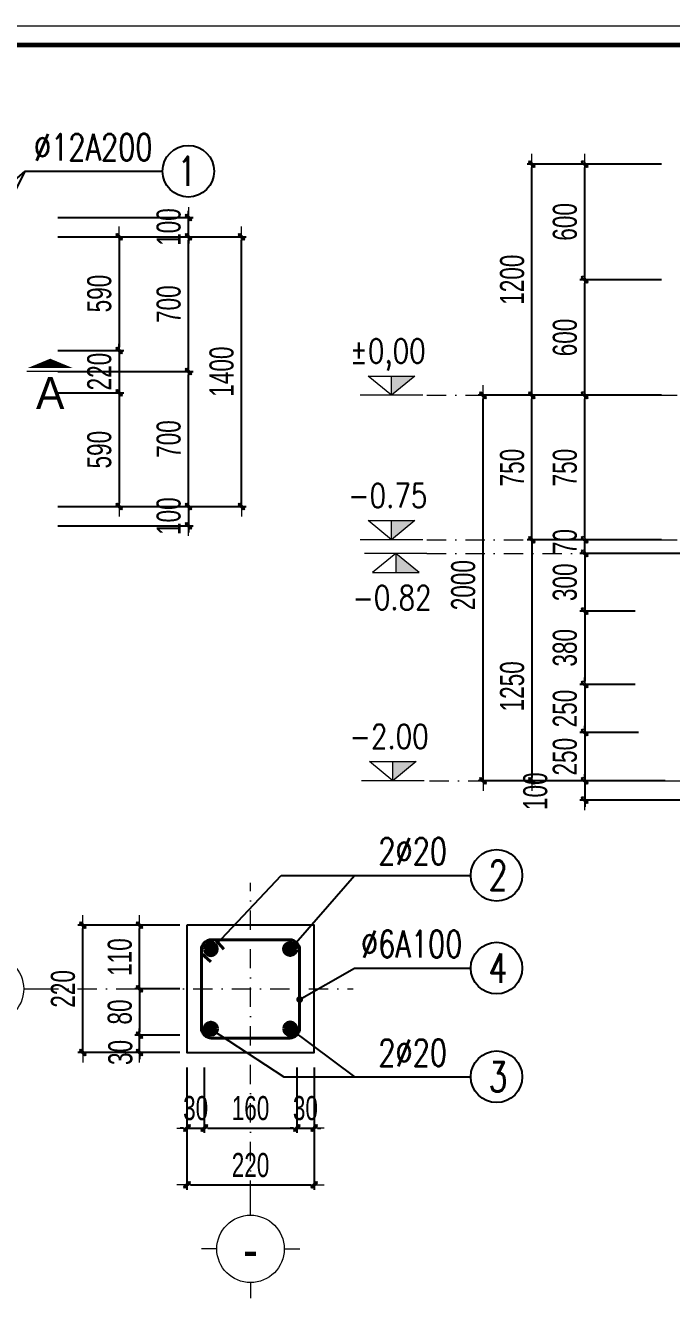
# Model space of a CAD drawing. Header units: millimetres. Extents: x -295047 to 304185, y -728047 to -308748.
# Drawn here: x -141885 to -138531, y -328334 to -321674 of the extents above; entities that cross this region are included whole.
import ezdxf
from ezdxf.enums import TextEntityAlignment as Align

# ---------------------------------------------------------------- set-up
doc = ezdxf.new("R2010")
doc.units = ezdxf.units.MM
doc.header["$MEASUREMENT"] = 0
doc.header["$PDMODE"] = 32
doc.linetypes.add('DASHDOT', pattern=[1, 0.5, -0.25, 0, -0.25])
doc.layers.get('Defpoints').update_dxf_attribs({"color": 1})
for name, color, linetype, lineweight in [('Khungten_LCDI', 7, 'Continuous', 5), ('LC Dim', 8, 'Continuous', 18), ('LC ISO', 153, 'Continuous', 13), ('LC Khac', 4, 'Continuous', 9), ('LC Net dam2', 6, 'Continuous', 40), ('LC Net dam3', 1, 'Continuous', 60), ('LC Net manh', 219, 'Continuous', 5), ('LC Net thay', 7, 'Continuous', 25), ('LC Net truc', 79, 'DASHDOT', 13), ('LC Text1', 3, 'Continuous', 20), ('LC Text2', 7, 'Continuous', 25)]:
    doc.layers.add(name, color=color, linetype=linetype, lineweight=lineweight)
doc.styles.add('HOATBIF', font='hoatbif.shx', dxfattribs={"width": 0.7})
doc.styles.add('Khungten', font='VHAVAN.TTF', dxfattribs={"width": 0.9, "height": 5000})
doc.styles.add('LC 1', font='VHAVANB.TTF')
doc.styles.add('LC 3', font='vnsimli.shx', dxfattribs={"width": 0.75})
doc.styles.add('T1', font='Vnsimli.shx', dxfattribs={"width": 0.8})
doc.styles.add('Title', font='VHBLACK.TTF', dxfattribs={"width": 0.8})
doc.dimstyles.new('1-100(1-50)', dxfattribs={"dimscale": 50, "dimtxt": 2.5, "dimasz": 0.35, "dimexe": 0.5, "dimexo": 0, "dimgap": 0.8, "dimtad": 1, "dimdec": 0, "dimzin": 0, "dimdsep": 46, "dimtxsty": 'HOATBIF', "dimblk1": 'DOT', "dimblk2": 'DOT', "dimsah": 1, "dimcen": -1, "dimdle": 1, "dimclrd": 256, "dimclre": 256, "dimclrt": 4, "dimadec": 3, "dimazin": 2, "dimtfac": 0.333333, "dimtdec": 0, "dimtix": 1, "dimtmove": 2, "dimatfit": 3, "dimldrblk": 'DOT', "dimfxl": 1, "dimtvp": 0.833333, "dimtolj": 1, "dimtzin": 0, "dimarcsym": 0})

# ---------------------------------------------------------------- blocks, each defined once
blk = doc.blocks.new('DOT')
at = {"layer": 'LC Dim'}
blk.add_line((-3, 0), (3, 0), dxfattribs=at)
at = {"layer": 'LC Dim', "color": 4}
blk.add_line((-1, -1), (1, 1), dxfattribs=at)
blk.add_lwpolyline([(0.5, 1), (-1, -0.5), (-0.5, -1), (1, 0.5)], close=True, dxfattribs=at)
blk = doc.blocks.new('*D43')
at = {"layer": 'Defpoints', "color": 0, "ltscale": 2, "transparency": 16777216}
for p in [(-141717.3, -323468.5), (-141039.2, -323468.5), (-141717.3, -324168.5)]:
    blk.add_point(p, dxfattribs=at)
at = {"layer": 'LC Dim', "lineweight": -2, "ltscale": 2, "transparency": 16777216}
for p, q in [((-141717.3, -323468.5), (-141014.2, -323468.5)), ((-141039.2, -324151), (-141039.2, -323486)), ((-141717.3, -324168.5), (-141014.2, -324168.5))]:
    blk.add_line(p, q, dxfattribs=at)
at = {"layer": 'LC Dim', "lineweight": -2, "ltscale": 2, "transparency": 16777216, "xscale": 17.5, "yscale": 17.5, "zscale": 17.5}
for p, rotation in [((-141039.2, -323468.5), 90), ((-141039.2, -324168.5), 270)]:
    blk.add_blockref('DOT', p, dxfattribs=dict(at, rotation=rotation))
at = {"layer": 'LC Dim', "color": 4, "ltscale": 2, "transparency": 16777216, "insert": (-141141.7, -323818.5), "char_height": 125, "attachment_point": 5, "rotation": 90, "style": 'HOATBIF'}
blk.add_mtext('\\A1;700', dxfattribs=at)
blk = doc.blocks.new('_Dot')
at = {"color": 0, "linetype": 'ByBlock', "lineweight": -2}
blk.add_line((-0.5, 0), (-1, 0), dxfattribs=at)
at = {"color": 0, "linetype": 'ByBlock', "const_width": 0.5}
blk.add_lwpolyline([(-0.25, 0, 1), (0.25, 0, 1)], format="xyb", close=True, dxfattribs=at)
blk = doc.blocks.new('*D44')
at = {"layer": 'Defpoints', "color": 0, "ltscale": 2, "transparency": 16777216}
for p in [(-141717.3, -322768.5), (-141039.2, -322768.5), (-141717.3, -323468.5)]:
    blk.add_point(p, dxfattribs=at)
at = {"layer": 'LC Dim', "lineweight": -2, "ltscale": 2, "transparency": 16777216}
for p, q in [((-141717.3, -322768.5), (-141014.2, -322768.5)), ((-141039.2, -323451), (-141039.2, -322786)), ((-141717.3, -323468.5), (-141014.2, -323468.5))]:
    blk.add_line(p, q, dxfattribs=at)
at = {"layer": 'LC Dim', "lineweight": -2, "ltscale": 2, "transparency": 16777216, "xscale": 17.5, "yscale": 17.5, "zscale": 17.5}
for p, rotation in [((-141039.2, -322768.5), 90), ((-141039.2, -323468.5), 270)]:
    blk.add_blockref('DOT', p, dxfattribs=dict(at, rotation=rotation))
at = {"layer": 'LC Dim', "color": 4, "ltscale": 2, "transparency": 16777216, "insert": (-141141.7, -323118.5), "char_height": 125, "attachment_point": 5, "rotation": 90, "style": 'HOATBIF'}
blk.add_mtext('\\A1;700', dxfattribs=at)
blk = doc.blocks.new('*D45')
at = {"layer": 'Defpoints', "color": 0, "ltscale": 2, "transparency": 16777216}
for p in [(-141717.3, -322668.5), (-141039.2, -322668.5), (-141717.3, -322768.5)]:
    blk.add_point(p, dxfattribs=at)
at = {"layer": 'LC Dim', "lineweight": -2, "ltscale": 2, "transparency": 16777216}
for p, q in [((-141039.2, -322651), (-141039.2, -322633.5)), ((-141717.3, -322668.5), (-141014.2, -322668.5)), ((-141039.2, -322768.5), (-141039.2, -322668.5)), ((-141717.3, -322768.5), (-141014.2, -322768.5)), ((-141039.2, -322786), (-141039.2, -322803.5))]:
    blk.add_line(p, q, dxfattribs=at)
at = {"layer": 'LC Dim', "lineweight": -2, "ltscale": 2, "transparency": 16777216, "xscale": 17.5, "yscale": 17.5, "zscale": 17.5}
for p, rotation in [((-141039.2, -322668.5), 270), ((-141039.2, -322768.5), 90)]:
    blk.add_blockref('DOT', p, dxfattribs=dict(at, rotation=rotation))
at = {"layer": 'LC Dim', "color": 4, "ltscale": 2, "transparency": 16777216, "insert": (-141141.7, -322718.5), "char_height": 125, "attachment_point": 5, "rotation": 90, "style": 'HOATBIF'}
blk.add_mtext('\\A1;100', dxfattribs=at)
blk = doc.blocks.new('*D46')
at = {"layer": 'Defpoints', "color": 0, "ltscale": 2, "transparency": 16777216}
for p in [(-141717.3, -322768.5), (-140764.3, -322768.5), (-141717.3, -324168.5)]:
    blk.add_point(p, dxfattribs=at)
at = {"layer": 'LC Dim', "lineweight": -2, "ltscale": 2, "transparency": 16777216}
for p, q in [((-141717.3, -322768.5), (-140739.3, -322768.5)), ((-140764.3, -324151), (-140764.3, -322786)), ((-141717.3, -324168.5), (-140739.3, -324168.5))]:
    blk.add_line(p, q, dxfattribs=at)
at = {"layer": 'LC Dim', "lineweight": -2, "ltscale": 2, "transparency": 16777216, "xscale": 17.5, "yscale": 17.5, "zscale": 17.5}
for p, rotation in [((-140764.3, -322768.5), 90), ((-140764.3, -324168.5), 270)]:
    blk.add_blockref('DOT', p, dxfattribs=dict(at, rotation=rotation))
at = {"layer": 'LC Dim', "color": 4, "ltscale": 2, "transparency": 16777216, "insert": (-140866.8, -323468.5), "char_height": 125, "attachment_point": 5, "rotation": 90, "style": 'HOATBIF'}
blk.add_mtext('\\A1;1400', dxfattribs=at)
blk = doc.blocks.new('*D47')
at = {"layer": 'Defpoints', "color": 0, "ltscale": 2, "transparency": 16777216}
for p in [(-141717.3, -324168.5), (-141717.3, -324268.5), (-141039.2, -324268.5)]:
    blk.add_point(p, dxfattribs=at)
at = {"layer": 'LC Dim', "lineweight": -2, "ltscale": 2, "transparency": 16777216}
for p, q in [((-141039.2, -324151), (-141039.2, -324133.5)), ((-141717.3, -324168.5), (-141014.2, -324168.5)), ((-141039.2, -324168.5), (-141039.2, -324268.5)), ((-141717.3, -324268.5), (-141014.2, -324268.5)), ((-141039.2, -324286), (-141039.2, -324303.5))]:
    blk.add_line(p, q, dxfattribs=at)
at = {"layer": 'LC Dim', "lineweight": -2, "ltscale": 2, "transparency": 16777216, "xscale": 17.5, "yscale": 17.5, "zscale": 17.5}
for p, rotation in [((-141039.2, -324168.5), 270), ((-141039.2, -324268.5), 90)]:
    blk.add_blockref('DOT', p, dxfattribs=dict(at, rotation=rotation))
at = {"layer": 'LC Dim', "color": 4, "ltscale": 2, "transparency": 16777216, "insert": (-141141.7, -324218.5), "char_height": 125, "attachment_point": 5, "rotation": 90, "style": 'HOATBIF'}
blk.add_mtext('\\A1;100', dxfattribs=at)
blk = doc.blocks.new('theptron1')
at = {"layer": 'LC Net dam3'}
for p, q in [((-0.5, 0), (0.5, 0)), ((-0.35, 0.35), (0.35, -0.35)), ((0.35, 0.35), (-0.35, -0.35)), ((0, 0.5), (0, -0.5))]:
    blk.add_line(p, q, dxfattribs=at)
blk.add_circle((0, 0), 0.5, dxfattribs=at)
blk = doc.blocks.new('*D81')
at = {"layer": 'Defpoints', "color": 0, "ltscale": 2, "transparency": 16777216}
for p in [(-141046.8, -327079.9), (-140956.8, -327079.9), (-140956.8, -327393.2)]:
    blk.add_point(p, dxfattribs=at)
at = {"layer": 'LC Dim', "lineweight": -2, "ltscale": 2, "transparency": 16777216}
for p, q in [((-141046.8, -327079.9), (-141046.8, -327418.2)), ((-140956.8, -327079.9), (-140956.8, -327418.2)), ((-141064.3, -327393.2), (-141081.8, -327393.2)), ((-141046.8, -327393.2), (-140956.8, -327393.2)), ((-140939.3, -327393.2), (-140921.8, -327393.2))]:
    blk.add_line(p, q, dxfattribs=at)
at = {"layer": 'LC Dim', "lineweight": -2, "ltscale": 2, "transparency": 16777216, "xscale": 17.5, "yscale": 17.5, "zscale": 17.5}
blk.add_blockref('DOT', (-141046.8, -327393.2), dxfattribs=at)
at = {"layer": 'LC Dim', "lineweight": -2, "ltscale": 2, "transparency": 16777216, "xscale": 17.5, "yscale": 17.5, "zscale": 17.5, "rotation": 180}
blk.add_blockref('DOT', (-140956.8, -327393.2), dxfattribs=at)
at = {"layer": 'LC Dim', "color": 4, "ltscale": 2, "transparency": 16777216, "insert": (-141001.8, -327290.7), "char_height": 125, "attachment_point": 5, "style": 'HOATBIF'}
blk.add_mtext('\\A1;30', dxfattribs=at)
blk = doc.blocks.new('*D82')
at = {"layer": 'Defpoints', "color": 0, "ltscale": 2, "transparency": 16777216}
for p in [(-140956.8, -327079.9), (-140476.8, -327079.9), (-140476.8, -327393.2)]:
    blk.add_point(p, dxfattribs=at)
at = {"layer": 'LC Dim', "lineweight": -2, "ltscale": 2, "transparency": 16777216}
for p, q in [((-140956.8, -327079.9), (-140956.8, -327418.2)), ((-140476.8, -327079.9), (-140476.8, -327418.2)), ((-140939.3, -327393.2), (-140494.3, -327393.2))]:
    blk.add_line(p, q, dxfattribs=at)
at = {"layer": 'LC Dim', "lineweight": -2, "ltscale": 2, "transparency": 16777216, "xscale": 17.5, "yscale": 17.5, "zscale": 17.5, "rotation": 180}
blk.add_blockref('DOT', (-140956.8, -327393.2), dxfattribs=at)
at = {"layer": 'LC Dim', "lineweight": -2, "ltscale": 2, "transparency": 16777216, "xscale": 17.5, "yscale": 17.5, "zscale": 17.5}
blk.add_blockref('DOT', (-140476.8, -327393.2), dxfattribs=at)
at = {"layer": 'LC Dim', "color": 4, "ltscale": 2, "transparency": 16777216, "insert": (-140716.8, -327290.7), "char_height": 125, "attachment_point": 5, "style": 'HOATBIF'}
blk.add_mtext('\\A1;160', dxfattribs=at)
blk = doc.blocks.new('*D83')
at = {"layer": 'Defpoints', "color": 0, "ltscale": 2, "transparency": 16777216}
for p in [(-140476.8, -327079.9), (-140386.8, -327079.9), (-140386.8, -327393.2)]:
    blk.add_point(p, dxfattribs=at)
at = {"layer": 'LC Dim', "lineweight": -2, "ltscale": 2, "transparency": 16777216}
for p, q in [((-140476.8, -327079.9), (-140476.8, -327418.2)), ((-140386.8, -327079.9), (-140386.8, -327418.2)), ((-140494.3, -327393.2), (-140511.8, -327393.2)), ((-140476.8, -327393.2), (-140386.8, -327393.2)), ((-140369.3, -327393.2), (-140351.8, -327393.2))]:
    blk.add_line(p, q, dxfattribs=at)
at = {"layer": 'LC Dim', "lineweight": -2, "ltscale": 2, "transparency": 16777216, "xscale": 17.5, "yscale": 17.5, "zscale": 17.5}
blk.add_blockref('DOT', (-140476.8, -327393.2), dxfattribs=at)
at = {"layer": 'LC Dim', "lineweight": -2, "ltscale": 2, "transparency": 16777216, "xscale": 17.5, "yscale": 17.5, "zscale": 17.5, "rotation": 180}
blk.add_blockref('DOT', (-140386.8, -327393.2), dxfattribs=at)
at = {"layer": 'LC Dim', "color": 4, "ltscale": 2, "transparency": 16777216, "insert": (-140431.8, -327290.7), "char_height": 125, "attachment_point": 5, "style": 'HOATBIF'}
blk.add_mtext('\\A1;30', dxfattribs=at)
blk = doc.blocks.new('*D84')
at = {"layer": 'Defpoints', "color": 0, "ltscale": 2, "transparency": 16777216}
for p in [(-141046.8, -327079.9), (-140386.8, -327079.9), (-140386.8, -327688.5)]:
    blk.add_point(p, dxfattribs=at)
at = {"layer": 'LC Dim', "lineweight": -2, "ltscale": 2, "transparency": 16777216}
for p, q in [((-141046.8, -327079.9), (-141046.8, -327713.5)), ((-140386.8, -327079.9), (-140386.8, -327713.5)), ((-141029.3, -327688.5), (-140404.3, -327688.5))]:
    blk.add_line(p, q, dxfattribs=at)
at = {"layer": 'LC Dim', "lineweight": -2, "ltscale": 2, "transparency": 16777216, "xscale": 17.5, "yscale": 17.5, "zscale": 17.5, "rotation": 180}
blk.add_blockref('DOT', (-141046.8, -327688.5), dxfattribs=at)
at = {"layer": 'LC Dim', "lineweight": -2, "ltscale": 2, "transparency": 16777216, "xscale": 17.5, "yscale": 17.5, "zscale": 17.5}
blk.add_blockref('DOT', (-140386.8, -327688.5), dxfattribs=at)
at = {"layer": 'LC Dim', "color": 4, "ltscale": 2, "transparency": 16777216, "insert": (-140716.8, -327586), "char_height": 125, "attachment_point": 5, "style": 'HOATBIF'}
blk.add_mtext('\\A1;220', dxfattribs=at)
blk = doc.blocks.new('*D85')
at = {"layer": 'Defpoints', "color": 0, "ltscale": 2, "transparency": 16777216}
for p in [(-141292.9, -326911.3), (-141083.8, -326911.3), (-141083.8, -327001.3)]:
    blk.add_point(p, dxfattribs=at)
at = {"layer": 'LC Dim', "lineweight": -2, "ltscale": 2, "transparency": 16777216}
for p, q in [((-141292.9, -326893.8), (-141292.9, -326876.3)), ((-141083.8, -326911.3), (-141317.9, -326911.3)), ((-141292.9, -327001.3), (-141292.9, -326911.3)), ((-141083.8, -327001.3), (-141317.9, -327001.3)), ((-141292.9, -327018.8), (-141292.9, -327036.3))]:
    blk.add_line(p, q, dxfattribs=at)
at = {"layer": 'LC Dim', "lineweight": -2, "ltscale": 2, "transparency": 16777216, "xscale": 17.5, "yscale": 17.5, "zscale": 17.5}
for p, rotation in [((-141292.9, -326911.3), 270), ((-141292.9, -327001.3), 90)]:
    blk.add_blockref('DOT', p, dxfattribs=dict(at, rotation=rotation))
at = {"layer": 'LC Dim', "color": 4, "ltscale": 2, "transparency": 16777216, "insert": (-141392.5, -327001.3), "char_height": 125, "attachment_point": 5, "rotation": 90, "style": 'HOATBIF'}
blk.add_mtext('\\A1;30', dxfattribs=at)
blk = doc.blocks.new('*D86')
at = {"layer": 'Defpoints', "color": 0, "ltscale": 2, "transparency": 16777216}
for p in [(-141292.9, -326341.3), (-141083.8, -326341.3), (-141083.8, -326671.3)]:
    blk.add_point(p, dxfattribs=at)
at = {"layer": 'LC Dim', "lineweight": -2, "ltscale": 2, "transparency": 16777216}
for p, q in [((-141083.8, -326341.3), (-141317.9, -326341.3)), ((-141292.9, -326653.8), (-141292.9, -326358.8)), ((-141083.8, -326671.3), (-141317.9, -326671.3))]:
    blk.add_line(p, q, dxfattribs=at)
at = {"layer": 'LC Dim', "lineweight": -2, "ltscale": 2, "transparency": 16777216, "xscale": 17.5, "yscale": 17.5, "zscale": 17.5}
for p, rotation in [((-141292.9, -326341.3), 90), ((-141292.9, -326671.3), 270)]:
    blk.add_blockref('DOT', p, dxfattribs=dict(at, rotation=rotation))
at = {"layer": 'LC Dim', "color": 4, "ltscale": 2, "transparency": 16777216, "insert": (-141395.4, -326506.3), "char_height": 125, "attachment_point": 5, "rotation": 90, "style": 'HOATBIF'}
blk.add_mtext('\\A1;110', dxfattribs=at)
blk = doc.blocks.new('*D87')
at = {"layer": 'Defpoints', "color": 0, "ltscale": 2, "transparency": 16777216}
for p in [(-141588.1, -326341.3), (-141083.8, -326341.3), (-141083.8, -327001.3)]:
    blk.add_point(p, dxfattribs=at)
at = {"layer": 'LC Dim', "lineweight": -2, "ltscale": 2, "transparency": 16777216}
for p, q in [((-141083.8, -326341.3), (-141613.1, -326341.3)), ((-141588.1, -326983.8), (-141588.1, -326358.8)), ((-141083.8, -327001.3), (-141613.1, -327001.3))]:
    blk.add_line(p, q, dxfattribs=at)
at = {"layer": 'LC Dim', "lineweight": -2, "ltscale": 2, "transparency": 16777216, "xscale": 17.5, "yscale": 17.5, "zscale": 17.5}
for p, rotation in [((-141588.1, -326341.3), 90), ((-141588.1, -327001.3), 270)]:
    blk.add_blockref('DOT', p, dxfattribs=dict(at, rotation=rotation))
at = {"layer": 'LC Dim', "color": 4, "ltscale": 2, "transparency": 16777216, "insert": (-141690.6, -326671.3), "char_height": 125, "attachment_point": 5, "rotation": 90, "style": 'HOATBIF'}
blk.add_mtext('\\A1;220', dxfattribs=at)
blk = doc.blocks.new('TTRUC')
at = {"layer": 'LC ISO'}
for p, q in [((0, 6.95), (0, 10.13)), ((-6.95, 0), (-10.13, 0)), ((6.95, 0), (10.13, 0)), ((0, -6.95), (0, -10.13))]:
    blk.add_line(p, q, dxfattribs=at)
at = {"layer": 'LC Net manh'}
blk.add_circle((0, 0), 6.95, dxfattribs=at)
blk = doc.blocks.new('*D88')
at = {"layer": 'Defpoints', "color": 0, "ltscale": 2, "transparency": 16777216}
for p in [(-141083.8, -326671.3), (-141292.9, -326911.3), (-141083.8, -326911.3)]:
    blk.add_point(p, dxfattribs=at)
at = {"layer": 'LC Dim', "lineweight": -2, "ltscale": 2, "transparency": 16777216}
for p, q in [((-141083.8, -326671.3), (-141317.9, -326671.3)), ((-141292.9, -326688.8), (-141292.9, -326893.8)), ((-141083.8, -326911.3), (-141317.9, -326911.3))]:
    blk.add_line(p, q, dxfattribs=at)
at = {"layer": 'LC Dim', "lineweight": -2, "ltscale": 2, "transparency": 16777216, "xscale": 17.5, "yscale": 17.5, "zscale": 17.5}
for p, rotation in [((-141292.9, -326671.3), 90), ((-141292.9, -326911.3), 270)]:
    blk.add_blockref('DOT', p, dxfattribs=dict(at, rotation=rotation))
at = {"layer": 'LC Dim', "color": 4, "ltscale": 2, "transparency": 16777216, "insert": (-141395.4, -326791.3), "char_height": 125, "attachment_point": 5, "rotation": 90, "style": 'HOATBIF'}
blk.add_mtext('\\A1;80', dxfattribs=at)
blk = doc.blocks.new('*D448')
at = {"layer": 'Defpoints', "color": 0, "ltscale": 2, "transparency": 16777216}
for p in [(-141717.3, -322768.5), (-141717.3, -323358.5), (-141399.3, -323358.5)]:
    blk.add_point(p, dxfattribs=at)
at = {"layer": 'LC Dim', "lineweight": -2, "ltscale": 2, "transparency": 16777216}
for p, q in [((-141717.3, -322768.5), (-141374.3, -322768.5)), ((-141399.3, -322786), (-141399.3, -323341)), ((-141717.3, -323358.5), (-141374.3, -323358.5))]:
    blk.add_line(p, q, dxfattribs=at)
at = {"layer": 'LC Dim', "lineweight": -2, "ltscale": 2, "transparency": 16777216, "xscale": 17.5, "yscale": 17.5, "zscale": 17.5}
for p, rotation in [((-141399.3, -322768.5), 90), ((-141399.3, -323358.5), 270)]:
    blk.add_blockref('DOT', p, dxfattribs=dict(at, rotation=rotation))
at = {"layer": 'LC Dim', "color": 4, "ltscale": 2, "transparency": 16777216, "insert": (-141501.8, -323063.5), "char_height": 125, "attachment_point": 5, "rotation": 90, "style": 'HOATBIF'}
blk.add_mtext('\\A1;590', dxfattribs=at)
blk = doc.blocks.new('*D449')
at = {"layer": 'Defpoints', "color": 0, "ltscale": 2, "transparency": 16777216}
for p in [(-141717.3, -323358.5), (-141717.3, -323578.5), (-141399.3, -323578.5)]:
    blk.add_point(p, dxfattribs=at)
at = {"layer": 'LC Dim', "lineweight": -2, "ltscale": 2, "transparency": 16777216}
for p, q in [((-141717.3, -323358.5), (-141374.3, -323358.5)), ((-141399.3, -323341), (-141399.3, -323323.5)), ((-141399.3, -323358.5), (-141399.3, -323578.5)), ((-141717.3, -323578.5), (-141374.3, -323578.5)), ((-141399.3, -323596), (-141399.3, -323613.5))]:
    blk.add_line(p, q, dxfattribs=at)
at = {"layer": 'LC Dim', "lineweight": -2, "ltscale": 2, "transparency": 16777216, "xscale": 17.5, "yscale": 17.5, "zscale": 17.5}
for p, rotation in [((-141399.3, -323358.5), 270), ((-141399.3, -323578.5), 90)]:
    blk.add_blockref('DOT', p, dxfattribs=dict(at, rotation=rotation))
at = {"layer": 'LC Dim', "color": 4, "ltscale": 2, "transparency": 16777216, "insert": (-141501.8, -323468.5), "char_height": 125, "attachment_point": 5, "rotation": 90, "style": 'HOATBIF'}
blk.add_mtext('\\A1;220', dxfattribs=at)
blk = doc.blocks.new('*D450')
at = {"layer": 'Defpoints', "color": 0, "ltscale": 2, "transparency": 16777216}
for p in [(-141717.3, -323578.5), (-141717.3, -324168.5), (-141399.3, -324168.5)]:
    blk.add_point(p, dxfattribs=at)
at = {"layer": 'LC Dim', "lineweight": -2, "ltscale": 2, "transparency": 16777216}
for p, q in [((-141717.3, -323578.5), (-141374.3, -323578.5)), ((-141399.3, -323596), (-141399.3, -324151)), ((-141717.3, -324168.5), (-141374.3, -324168.5))]:
    blk.add_line(p, q, dxfattribs=at)
at = {"layer": 'LC Dim', "lineweight": -2, "ltscale": 2, "transparency": 16777216, "xscale": 17.5, "yscale": 17.5, "zscale": 17.5}
for p, rotation in [((-141399.3, -323578.5), 90), ((-141399.3, -324168.5), 270)]:
    blk.add_blockref('DOT', p, dxfattribs=dict(at, rotation=rotation))
at = {"layer": 'LC Dim', "color": 4, "ltscale": 2, "transparency": 16777216, "insert": (-141501.8, -323873.5), "char_height": 125, "attachment_point": 5, "rotation": 90, "style": 'HOATBIF'}
blk.add_mtext('\\A1;590', dxfattribs=at)
blk = doc.blocks.new('*D503')
at = {"layer": 'Defpoints', "color": 0, "ltscale": 2, "transparency": 16777216}
for p in [(-138701.6, -325591.5), (-138981.3, -325691.5), (-138464, -325691.5)]:
    blk.add_point(p, dxfattribs=at)
at = {"layer": 'LC Dim', "lineweight": -2, "ltscale": 2, "transparency": 16777216}
for p, q in [((-138981.3, -325574), (-138981.3, -325556.5)), ((-138701.6, -325591.5), (-139006.3, -325591.5)), ((-138981.3, -325591.5), (-138981.3, -325691.5)), ((-138464, -325691.5), (-139006.3, -325691.5)), ((-138981.3, -325709), (-138981.3, -325726.5))]:
    blk.add_line(p, q, dxfattribs=at)
at = {"layer": 'LC Dim', "lineweight": -2, "ltscale": 2, "transparency": 16777216, "xscale": 17.5, "yscale": 17.5, "zscale": 17.5}
for p, rotation in [((-138981.3, -325591.5), 270), ((-138981.3, -325691.5), 90)]:
    blk.add_blockref('DOT', p, dxfattribs=dict(at, rotation=rotation))
at = {"layer": 'LC Dim', "color": 4, "ltscale": 2, "transparency": 16777216, "insert": (-139237.5, -325645.6), "char_height": 125, "attachment_point": 5, "rotation": 90, "style": 'HOATBIF'}
blk.add_mtext('\\A1;100', dxfattribs=at)
blk = doc.blocks.new('*D504')
at = {"layer": 'Defpoints', "color": 0, "ltscale": 2, "transparency": 16777216}
for p in [(-138981.3, -323591.5), (-138582.5, -323591.5), (-138582.5, -324341.5)]:
    blk.add_point(p, dxfattribs=at)
at = {"layer": 'LC Dim', "lineweight": -2, "ltscale": 2, "transparency": 16777216}
for p, q in [((-138582.5, -323591.5), (-139006.3, -323591.5)), ((-138981.3, -324324), (-138981.3, -323609)), ((-138582.5, -324341.5), (-139006.3, -324341.5))]:
    blk.add_line(p, q, dxfattribs=at)
at = {"layer": 'LC Dim', "lineweight": -2, "ltscale": 2, "transparency": 16777216, "xscale": 17.5, "yscale": 17.5, "zscale": 17.5}
for p, rotation in [((-138981.3, -323591.5), 90), ((-138981.3, -324341.5), 270)]:
    blk.add_blockref('DOT', p, dxfattribs=dict(at, rotation=rotation))
at = {"layer": 'LC Dim', "color": 4, "ltscale": 2, "transparency": 16777216, "insert": (-139083.8, -323966.5), "char_height": 125, "attachment_point": 5, "rotation": 90, "style": 'HOATBIF'}
blk.add_mtext('\\A1;750', dxfattribs=at)
blk = doc.blocks.new('*D505')
at = {"layer": 'Defpoints', "color": 0, "ltscale": 2, "transparency": 16777216}
for p in [(-138981.3, -324341.5), (-138582.5, -324341.5), (-138464, -324411.5)]:
    blk.add_point(p, dxfattribs=at)
at = {"layer": 'LC Dim', "lineweight": -2, "ltscale": 2, "transparency": 16777216}
for p, q in [((-138582.5, -324341.5), (-139006.3, -324341.5)), ((-138981.3, -324324), (-138981.3, -324306.5)), ((-138981.3, -324411.5), (-138981.3, -324341.5)), ((-138464, -324411.5), (-139006.3, -324411.5)), ((-138981.3, -324429), (-138981.3, -324446.5))]:
    blk.add_line(p, q, dxfattribs=at)
at = {"layer": 'LC Dim', "lineweight": -2, "ltscale": 2, "transparency": 16777216, "xscale": 17.5, "yscale": 17.5, "zscale": 17.5}
for p, rotation in [((-138981.3, -324341.5), 270), ((-138981.3, -324411.5), 90)]:
    blk.add_blockref('DOT', p, dxfattribs=dict(at, rotation=rotation))
at = {"layer": 'LC Dim', "color": 4, "ltscale": 2, "transparency": 16777216, "insert": (-139083.8, -324350.5), "char_height": 125, "attachment_point": 5, "rotation": 90, "style": 'HOATBIF'}
blk.add_mtext('\\A1;70', dxfattribs=at)
blk = doc.blocks.new('*D506')
at = {"layer": 'Defpoints', "color": 0, "ltscale": 2, "transparency": 16777216}
for p in [(-139255.3, -323591.5), (-138582.5, -323591.5), (-138582.5, -324341.5)]:
    blk.add_point(p, dxfattribs=at)
at = {"layer": 'LC Dim', "lineweight": -2, "ltscale": 2, "transparency": 16777216}
for p, q in [((-138582.5, -323591.5), (-139280.3, -323591.5)), ((-139255.3, -324324), (-139255.3, -323609)), ((-138582.5, -324341.5), (-139280.3, -324341.5))]:
    blk.add_line(p, q, dxfattribs=at)
at = {"layer": 'LC Dim', "lineweight": -2, "ltscale": 2, "transparency": 16777216, "xscale": 17.5, "yscale": 17.5, "zscale": 17.5}
for p, rotation in [((-139255.3, -323591.5), 90), ((-139255.3, -324341.5), 270)]:
    blk.add_blockref('DOT', p, dxfattribs=dict(at, rotation=rotation))
at = {"layer": 'LC Dim', "color": 4, "ltscale": 2, "transparency": 16777216, "insert": (-139357.8, -323966.5), "char_height": 125, "attachment_point": 5, "rotation": 90, "style": 'HOATBIF'}
blk.add_mtext('\\A1;750', dxfattribs=at)
blk = doc.blocks.new('*D507')
at = {"layer": 'Defpoints', "color": 0, "ltscale": 2, "transparency": 16777216}
for p in [(-138981.3, -322991.5), (-138582.5, -322991.5), (-138582.5, -323591.5)]:
    blk.add_point(p, dxfattribs=at)
at = {"layer": 'LC Dim', "lineweight": -2, "ltscale": 2, "transparency": 16777216}
for p, q in [((-138582.5, -322991.5), (-139006.3, -322991.5)), ((-138981.3, -323574), (-138981.3, -323009)), ((-138582.5, -323591.5), (-139006.3, -323591.5))]:
    blk.add_line(p, q, dxfattribs=at)
at = {"layer": 'LC Dim', "lineweight": -2, "ltscale": 2, "transparency": 16777216, "xscale": 17.5, "yscale": 17.5, "zscale": 17.5}
for p, rotation in [((-138981.3, -322991.5), 90), ((-138981.3, -323591.5), 270)]:
    blk.add_blockref('DOT', p, dxfattribs=dict(at, rotation=rotation))
at = {"layer": 'LC Dim', "color": 4, "ltscale": 2, "transparency": 16777216, "insert": (-139083.8, -323291.5), "char_height": 125, "attachment_point": 5, "rotation": 90, "style": 'HOATBIF'}
blk.add_mtext('\\A1;600', dxfattribs=at)
blk = doc.blocks.new('*D508')
at = {"layer": 'Defpoints', "color": 0, "ltscale": 2, "transparency": 16777216}
for p in [(-138981.3, -322391.5), (-138582.5, -322391.5), (-138582.5, -322991.5)]:
    blk.add_point(p, dxfattribs=at)
at = {"layer": 'LC Dim', "lineweight": -2, "ltscale": 2, "transparency": 16777216}
for p, q in [((-138582.5, -322391.5), (-139006.3, -322391.5)), ((-138981.3, -322974), (-138981.3, -322409)), ((-138582.5, -322991.5), (-139006.3, -322991.5))]:
    blk.add_line(p, q, dxfattribs=at)
at = {"layer": 'LC Dim', "lineweight": -2, "ltscale": 2, "transparency": 16777216, "xscale": 17.5, "yscale": 17.5, "zscale": 17.5}
for p, rotation in [((-138981.3, -322391.5), 90), ((-138981.3, -322991.5), 270)]:
    blk.add_blockref('DOT', p, dxfattribs=dict(at, rotation=rotation))
at = {"layer": 'LC Dim', "color": 4, "ltscale": 2, "transparency": 16777216, "insert": (-139083.8, -322691.5), "char_height": 125, "attachment_point": 5, "rotation": 90, "style": 'HOATBIF'}
blk.add_mtext('\\A1;600', dxfattribs=at)
blk = doc.blocks.new('*D509')
at = {"layer": 'Defpoints', "color": 0, "ltscale": 2, "transparency": 16777216}
for p in [(-139255.3, -322391.5), (-138582.5, -322391.5), (-138582.5, -323591.5)]:
    blk.add_point(p, dxfattribs=at)
at = {"layer": 'LC Dim', "lineweight": -2, "ltscale": 2, "transparency": 16777216}
for p, q in [((-138582.5, -322391.5), (-139280.3, -322391.5)), ((-139255.3, -323574), (-139255.3, -322409)), ((-138582.5, -323591.5), (-139280.3, -323591.5))]:
    blk.add_line(p, q, dxfattribs=at)
at = {"layer": 'LC Dim', "lineweight": -2, "ltscale": 2, "transparency": 16777216, "xscale": 17.5, "yscale": 17.5, "zscale": 17.5}
for p, rotation in [((-139255.3, -322391.5), 90), ((-139255.3, -323591.5), 270)]:
    blk.add_blockref('DOT', p, dxfattribs=dict(at, rotation=rotation))
at = {"layer": 'LC Dim', "color": 4, "ltscale": 2, "transparency": 16777216, "insert": (-139357.8, -322991.5), "char_height": 125, "attachment_point": 5, "rotation": 90, "style": 'HOATBIF'}
blk.add_mtext('\\A1;1200', dxfattribs=at)
blk = doc.blocks.new('*D510')
at = {"layer": 'Defpoints', "color": 0, "ltscale": 2, "transparency": 16777216}
for p in [(-139509.4, -323591.5), (-138582.5, -323591.5), (-138563, -325591.5)]:
    blk.add_point(p, dxfattribs=at)
at = {"layer": 'LC Dim', "lineweight": -2, "ltscale": 2, "transparency": 16777216}
for p, q in [((-138582.5, -323591.5), (-139534.4, -323591.5)), ((-139509.4, -325574), (-139509.4, -323609)), ((-138563, -325591.5), (-139534.4, -325591.5))]:
    blk.add_line(p, q, dxfattribs=at)
at = {"layer": 'LC Dim', "lineweight": -2, "ltscale": 2, "transparency": 16777216, "xscale": 17.5, "yscale": 17.5, "zscale": 17.5}
for p, rotation in [((-139509.4, -323591.5), 90), ((-139509.4, -325591.5), 270)]:
    blk.add_blockref('DOT', p, dxfattribs=dict(at, rotation=rotation))
at = {"layer": 'LC Dim', "color": 4, "ltscale": 2, "transparency": 16777216, "insert": (-139611.9, -324576.5), "char_height": 125, "attachment_point": 5, "rotation": 90, "style": 'HOATBIF'}
blk.add_mtext('\\A1;2000', dxfattribs=at)
blk = doc.blocks.new('*D511')
at = {"layer": 'Defpoints', "color": 0, "ltscale": 2, "transparency": 16777216}
for p in [(-138582.5, -324341.5), (-139255.3, -325591.5), (-138563, -325591.5)]:
    blk.add_point(p, dxfattribs=at)
at = {"layer": 'LC Dim', "lineweight": -2, "ltscale": 2, "transparency": 16777216}
for p, q in [((-138582.5, -324341.5), (-139280.3, -324341.5)), ((-139255.3, -324359), (-139255.3, -325574)), ((-138563, -325591.5), (-139280.3, -325591.5))]:
    blk.add_line(p, q, dxfattribs=at)
at = {"layer": 'LC Dim', "lineweight": -2, "ltscale": 2, "transparency": 16777216, "xscale": 17.5, "yscale": 17.5, "zscale": 17.5}
for p, rotation in [((-139255.3, -324341.5), 90), ((-139255.3, -325591.5), 270)]:
    blk.add_blockref('DOT', p, dxfattribs=dict(at, rotation=rotation))
at = {"layer": 'LC Dim', "color": 4, "ltscale": 2, "transparency": 16777216, "insert": (-139357.8, -325101.5), "char_height": 125, "attachment_point": 5, "rotation": 90, "style": 'HOATBIF'}
blk.add_mtext('\\A1;1250', dxfattribs=at)
blk = doc.blocks.new('*D518')
at = {"layer": 'Defpoints', "color": 0, "ltscale": 2, "transparency": 16777216}
for p in [(-138701.6, -325341.5), (-138981.3, -325591.5), (-138701.6, -325591.5)]:
    blk.add_point(p, dxfattribs=at)
at = {"layer": 'LC Dim', "lineweight": -2, "ltscale": 2, "transparency": 16777216}
for p, q in [((-138701.6, -325341.5), (-139006.3, -325341.5)), ((-138981.3, -325324), (-138981.3, -325306.5)), ((-138981.3, -325341.5), (-138981.3, -325591.5)), ((-138701.6, -325591.5), (-139006.3, -325591.5)), ((-138981.3, -325609), (-138981.3, -325626.5))]:
    blk.add_line(p, q, dxfattribs=at)
at = {"layer": 'LC Dim', "lineweight": -2, "ltscale": 2, "transparency": 16777216, "xscale": 17.5, "yscale": 17.5, "zscale": 17.5}
for p, rotation in [((-138981.3, -325341.5), 270), ((-138981.3, -325591.5), 90)]:
    blk.add_blockref('DOT', p, dxfattribs=dict(at, rotation=rotation))
at = {"layer": 'LC Dim', "color": 4, "ltscale": 2, "transparency": 16777216, "insert": (-139083.8, -325466.5), "char_height": 125, "attachment_point": 5, "rotation": 90, "style": 'HOATBIF'}
blk.add_mtext('\\A1;250', dxfattribs=at)
blk = doc.blocks.new('Caodo1')
at = {"layer": 'LC Text1'}
blk.add_hatch(color=256, dxfattribs=at).paths.add_polyline_path([(0, 200), (0, 0), (243, 200)])
for p, q in [((0, 0), (0, 200)), ((324, 0), (-324, 0))]:
    blk.add_line(p, q, dxfattribs=at)
blk.add_lwpolyline([(-243, 200), (243, 200), (0, 0), (0, 0)], close=True, dxfattribs=at)
at = {"layer": 'LC Text1', "style": 'T1', "width": 0.8}
blk.add_attdef('%%P0,00', text='', height=250, dxfattribs=at).set_placement((-39, 460), align=Align.MIDDLE_CENTER)
blk = doc.blocks.new('*D521')
at = {"layer": 'Defpoints', "color": 0, "ltscale": 2, "transparency": 16777216}
for p in [(-138718.5, -324411.5), (-138981.3, -324711.5), (-138718.5, -324711.5)]:
    blk.add_point(p, dxfattribs=at)
at = {"layer": 'LC Dim', "lineweight": -2, "ltscale": 2, "transparency": 16777216}
for p, q in [((-138718.5, -324411.5), (-139006.3, -324411.5)), ((-138981.3, -324394), (-138981.3, -324376.5)), ((-138981.3, -324411.5), (-138981.3, -324711.5)), ((-138718.5, -324711.5), (-139006.3, -324711.5)), ((-138981.3, -324729), (-138981.3, -324746.5))]:
    blk.add_line(p, q, dxfattribs=at)
at = {"layer": 'LC Dim', "lineweight": -2, "ltscale": 2, "transparency": 16777216, "xscale": 17.5, "yscale": 17.5, "zscale": 17.5}
for p, rotation in [((-138981.3, -324411.5), 270), ((-138981.3, -324711.5), 90)]:
    blk.add_blockref('DOT', p, dxfattribs=dict(at, rotation=rotation))
at = {"layer": 'LC Dim', "color": 4, "ltscale": 2, "transparency": 16777216, "insert": (-139083.8, -324561.5), "char_height": 125, "attachment_point": 5, "rotation": 90, "style": 'HOATBIF'}
blk.add_mtext('\\A1;300', dxfattribs=at)
blk = doc.blocks.new('*D522')
at = {"layer": 'Defpoints', "color": 0, "ltscale": 2, "transparency": 16777216}
for p in [(-138718.5, -325091.5), (-138981.3, -325341.5), (-138718.5, -325341.5)]:
    blk.add_point(p, dxfattribs=at)
at = {"layer": 'LC Dim', "lineweight": -2, "ltscale": 2, "transparency": 16777216}
for p, q in [((-138718.5, -325091.5), (-139006.3, -325091.5)), ((-138981.3, -325074), (-138981.3, -325056.5)), ((-138981.3, -325091.5), (-138981.3, -325341.5)), ((-138718.5, -325341.5), (-139006.3, -325341.5)), ((-138981.3, -325359), (-138981.3, -325376.5))]:
    blk.add_line(p, q, dxfattribs=at)
at = {"layer": 'LC Dim', "lineweight": -2, "ltscale": 2, "transparency": 16777216, "xscale": 17.5, "yscale": 17.5, "zscale": 17.5}
for p, rotation in [((-138981.3, -325091.5), 270), ((-138981.3, -325341.5), 90)]:
    blk.add_blockref('DOT', p, dxfattribs=dict(at, rotation=rotation))
at = {"layer": 'LC Dim', "color": 4, "ltscale": 2, "transparency": 16777216, "insert": (-139083.8, -325216.5), "char_height": 125, "attachment_point": 5, "rotation": 90, "style": 'HOATBIF'}
blk.add_mtext('\\A1;250', dxfattribs=at)
blk = doc.blocks.new('*D790')
at = {"layer": 'Defpoints', "color": 0, "ltscale": 2, "transparency": 16777216}
for p in [(-138718.5, -324711.5), (-138981.3, -325091.5), (-138718.5, -325091.5)]:
    blk.add_point(p, dxfattribs=at)
at = {"layer": 'LC Dim', "lineweight": -2, "ltscale": 2, "transparency": 16777216}
for p, q in [((-138718.5, -324711.5), (-139006.3, -324711.5)), ((-138981.3, -324729), (-138981.3, -325074)), ((-138718.5, -325091.5), (-139006.3, -325091.5))]:
    blk.add_line(p, q, dxfattribs=at)
at = {"layer": 'LC Dim', "lineweight": -2, "ltscale": 2, "transparency": 16777216, "xscale": 17.5, "yscale": 17.5, "zscale": 17.5}
for p, rotation in [((-138981.3, -324711.5), 90), ((-138981.3, -325091.5), 270)]:
    blk.add_blockref('DOT', p, dxfattribs=dict(at, rotation=rotation))
at = {"layer": 'LC Dim', "color": 4, "ltscale": 2, "transparency": 16777216, "insert": (-139083.8, -324901.5), "char_height": 125, "attachment_point": 5, "rotation": 90, "style": 'HOATBIF'}
blk.add_mtext('\\A1;380', dxfattribs=at)
blk = doc.blocks.new('lcdi fix')
at = {"layer": 'Defpoints', "lineweight": 0}
blk.add_lwpolyline([(-1200, -14850), (-1200, 14850), (40800, 14850), (40800, -14850)], close=True, dxfattribs=at)
at = {"layer": 'Khungten_LCDI', "color": 5, "lineweight": 60}
blk.add_lwpolyline([(0, -14650), (0, 14650), (40600, 14650), (40600, -14650)], close=True, dxfattribs=at)
at = {"color": 7, "style": 'Khungten', "width": 0.8}
for tag, p in [('REVISION', (39499, -10746)), ('NGAYHT', (39546, -11609))]:
    blk.add_attdef(tag, text='', height=200, dxfattribs=at).set_placement(p, align=Align.CENTER)
at = {"layer": 'LC Text1', "style": 'Title', "width": 1.485915}
for tag, p, p2 in [('TENBANVE1', (36913, -8886), (40339, -8886)), ('TENBANVE2', (36913, -9562), (40339, -9562))]:
    blk.add_attdef(tag, text='', height=250, dxfattribs=at).set_placement(p, p2, align=Align.FIT)
at = {"layer": 'LC Text1', "style": 'Title', "width": 0.7}
blk.add_attdef('SOBANVE', text='', height=250, dxfattribs=at).set_placement((39562, -13896), align=Align.CENTER)

msp = doc.modelspace()

# ---------------------------------------------------------------- linework, layer by layer
at = {"layer": 'LC Khac', "color": 1, "ltscale": 2}
msp.add_line((-141635.8, -323468.5), (-141878.5, -323468.5), dxfattribs=at)
msp.add_lwpolyline([(-141757.2, -323401.5, 0, 235.7, 0), (-141757.2, -323450.2, 137.5, 137.5, 0)], format="xyseb", dxfattribs=at)
at = {"layer": 'LC Net dam2'}
for p, q in [((-140899.1, -326416.3), (-140856, -326464.6)), ((-140971.8, -326487.5), (-140922.7, -326531.3))]:
    msp.add_line(p, q, dxfattribs=at)
msp.add_lwpolyline([(-140971.8, -326467.3), (-140971.8, -326875.3, 0.414214), (-140920.7, -326926.3), (-140512.8, -326926.3, 0.414214), (-140461.8, -326875.3), (-140461.8, -326467.3, 0.414214), (-140512.8, -326416.3), (-140920.7, -326416.3, 0.414214)], format="xyb", close=True, dxfattribs=at)
at = {"layer": 'LC Net thay', "linetype": 'Continuous', "ltscale": 1000}
msp.add_lwpolyline([(-141046.8, -326341.3), (-141046.8, -327001.3), (-140386.8, -327001.3), (-140386.8, -326341.3)], close=True, dxfattribs=at)
at = {"layer": 'LC Net truc', "ltscale": 200}
for p, q in [((-139800.8, -323591.5), (-138464, -323591.5)), ((-139800.8, -324341.5), (-138464, -324341.5)), ((-139800.8, -324341.5), (-138464, -324341.5)), ((-139800.8, -324411.5), (-138464, -324411.5)), ((-139786.9, -325591.5), (-138450.1, -325591.5)), ((-140716.8, -327765.2), (-140716.8, -326121.4)), ((-141814.8, -326671.3), (-140184.5, -326671.3))]:
    msp.add_line(p, q, dxfattribs=at)
at = {"layer": 'LC Text2', "ltscale": 100}
for centre in [(-141039.8, -322428.8), (-139439, -326082.3), (-139439, -326563.5), (-139439, -327127.4)]:
    msp.add_circle(centre, 133.8, dxfattribs=at)

# ---------------------------------------------------------------- block references
at = {"layer": 'LC Dim', "yscale": 60.00000000069849}
for p, xscale, zscale in [((-140922.9, -326464.4), -60.00000000069849, 60.00000000064909), ((-140510.6, -326464.4), 60.00000000069849, 60.00000000069849)]:
    msp.add_blockref('theptron1', p, dxfattribs=dict(at, xscale=xscale, zscale=zscale))
for p, xscale, zscale, rotation in [((-140922.9, -326878.2), 60.00000000069849, 60.00000000069849, 180.0000000004822), ((-140510.6, -326878.2), -60.00000000069849, 60.00000000064909, 180)]:
    msp.add_blockref('theptron1', p, dxfattribs=dict(at, xscale=xscale, zscale=zscale, rotation=rotation))
at = {"layer": 'LC ISO', "xscale": 25.19610424696835, "yscale": 25.19610424696835, "zscale": 25.19610424696835}
for p in [(-142070.1, -326671.3), (-140716.8, -328020.5)]:
    msp.add_blockref('TTRUC', p, dxfattribs=at)
at = {"layer": 'LC Net thay', "xscale": 0.5000000000000013, "yscale": 0.5000000000000013, "zscale": 0.5000000000000013}
msp.add_blockref('lcdi fix', (-145455, -329098.5), dxfattribs=at)
at = {"layer": 'LC Text1'}
ref = msp.add_blockref('Caodo1', (-139984.8, -323591.5), dxfattribs=dict(at, xscale=0.5, yscale=0.5, zscale=0.5))
ref.add_attrib('%%P0,00', '%%p0,00', dxfattribs={"layer": 'LC Text2', "height": 125, "style": 'T1', "width": 0.8}).set_placement((-140004.3, -323361.7), align=Align.MIDDLE_CENTER)
ref = msp.add_blockref('Caodo1', (-139984.8, -324341.5), dxfattribs=dict(at, xscale=0.5, yscale=0.5, zscale=0.5))
ref.add_attrib('%%P0,00', '-0.75', dxfattribs={"layer": 'LC Text2', "height": 125, "style": 'T1', "width": 0.8}).set_placement((-140004.3, -324111.7), align=Align.MIDDLE_CENTER)
ref = msp.add_blockref('Caodo1', (-139962.6, -324411.5), dxfattribs=dict(at, xscale=-0.5, yscale=0.5, zscale=0.5, rotation=180))
ref.add_attrib('%%P0,00', '-0.82', dxfattribs={"layer": 'LC Text2', "height": 125, "style": 'T1', "width": 0.8}).set_placement((-139982.1, -324641.3), align=Align.MIDDLE_CENTER)
ref = msp.add_blockref('Caodo1', (-139977.8, -325591.5), dxfattribs=dict(at, xscale=0.5, yscale=0.5, zscale=0.5))
ref.add_attrib('%%P0,00', '-2.00', dxfattribs={"layer": 'LC Text2', "height": 125, "style": 'T1', "width": 0.8}).set_placement((-139997.3, -325361.7), align=Align.MIDDLE_CENTER)

# ---------------------------------------------------------------- texts
at = {"ltscale": 2, "style": 'LC 1'}
msp.add_attdef('A', text='B', height=165, dxfattribs=at).set_placement((-141757.2, -323579.6), align=Align.MIDDLE_CENTER)
at = {"layer": 'LC Text1', "ltscale": 0.2, "style": 'LC 1', "width": 0.9}
msp.add_text('-', height=197.3, dxfattribs=at).set_placement((-140716.8, -328181), align=Align.BOTTOM_CENTER)
at = {"layer": 'LC Text2', "linetype": 'ByBlock', "style": 'LC 3', "width": 0.75}
for s, p in [('%%C12A200', (-141841.9, -322373.4)), ('2%%C20', (-140053.4, -326026.8)), ('%%C6A100', (-140143.1, -326508.1)), ('2%%C20', (-140053.4, -327072))]:
    msp.add_text(s, height=138.89, dxfattribs=at).set_placement(p)
at = {"layer": 'LC Text2', "ltscale": 100, "style": 'LC 3', "width": 0.75}
for s, p in [('1', (-141047.4, -322428.8)), ('4', (-139431.5, -326563.5))]:
    msp.add_text(s, height=152.8, dxfattribs=at).set_placement(p, align=Align.MIDDLE_CENTER)
for s, p in [('2', (-139431.5, -326082.3)), ('3', (-139431.5, -327127.4))]:
    msp.add_text(s, height=152.8, rotation=360, dxfattribs=at).set_placement(p, align=Align.MIDDLE_CENTER)

# ---------------------------------------------------------------- dimensions: what is measured, and where the dimension line sits
at = {"layer": 'LC Dim', "ltscale": 2}
for base, p1, p2, angle, picture, middle in [((-139255.3, -322391.5), (-138582.5, -323591.5), (-138582.5, -322391.5), 90, '*D509', (-139357.8, -322991.5)), ((-138981.3, -322391.5), (-138582.5, -322991.5), (-138582.5, -322391.5), 90, '*D508', (-139083.8, -322691.5)), ((-141039.2, -322668.5), (-141717.3, -322768.5), (-141717.3, -322668.5), 90, '*D45', (-141141.7, -322718.5)), ((-141039.2, -322768.5), (-141717.3, -323468.5), (-141717.3, -322768.5), 90, '*D44', (-141141.7, -323118.5)), ((-140764.3, -322768.5), (-141717.3, -324168.5), (-141717.3, -322768.5), 90, '*D46', (-140866.8, -323468.5)), ((-138981.3, -322991.5), (-138582.5, -323591.5), (-138582.5, -322991.5), 90, '*D507', (-139083.8, -323291.5)), ((-141399.3, -323578.5), (-141717.3, -323358.5), (-141717.3, -323578.5), 90, '*D449', (-141501.8, -323468.5)), ((-141039.2, -323468.5), (-141717.3, -324168.5), (-141717.3, -323468.5), 90, '*D43', (-141141.7, -323818.5)), ((-141399.3, -324168.5), (-141717.3, -323578.5), (-141717.3, -324168.5), 90, '*D450', (-141501.8, -323873.5)), ((-139255.3, -323591.5), (-138582.5, -324341.5), (-138582.5, -323591.5), 90, '*D506', (-139357.8, -323966.5)), ((-138981.3, -323591.5), (-138582.5, -324341.5), (-138582.5, -323591.5), 90, '*D504', (-139083.8, -323966.5)), ((-141039.2, -324268.5), (-141717.3, -324168.5), (-141717.3, -324268.5), 270, '*D47', (-141141.7, -324218.5)), ((-138981.3, -324711.5), (-138718.5, -324411.5), (-138718.5, -324711.5), 90, '*D521', (-139083.8, -324561.5)), ((-138981.3, -325091.5), (-138718.5, -324711.5), (-138718.5, -325091.5), 90, '*D790', (-139083.8, -324901.5)), ((-138981.3, -325341.5), (-138718.5, -325091.5), (-138718.5, -325341.5), 90, '*D522', (-139083.8, -325216.5)), ((-138981.3, -325591.5), (-138701.6, -325341.5), (-138701.6, -325591.5), 90, '*D518', (-139083.8, -325466.5))]:
    dim = msp.add_linear_dim(base=base, p1=p1, p2=p2, angle=angle, dimstyle='1-100(1-50)', dxfattribs=at)
    dim.commit()
    dim.dimension.update_dxf_attribs({"geometry": picture, "text_midpoint": middle})
dim = msp.add_aligned_dim(p1=(-141717.3, -322768.5), p2=(-141717.3, -323358.5), distance=318, dimstyle='1-100(1-50)', dxfattribs=at)
dim.commit()
dim.dimension.update_dxf_attribs({"geometry": '*D448', "text_midpoint": (-141501.8, -323063.5)})
for base, p1, p2, picture, middle in [((-139509.4, -323591.5), (-138563, -325591.5), (-138582.5, -323591.5), '*D510', (-139611.9, -324576.5)), ((-139255.3, -325591.5), (-138582.5, -324341.5), (-138563, -325591.5), '*D511', (-139357.8, -325101.5)), ((-138981.3, -324341.5), (-138464, -324411.5), (-138582.5, -324341.5), '*D505', (-139083.8, -324350.5)), ((-138981.3, -325691.5), (-138701.6, -325591.5), (-138464, -325691.5), '*D503', (-139237.5, -325645.6))]:
    dim = msp.add_linear_dim(base=base, p1=p1, p2=p2, angle=90, dimstyle='1-100(1-50)', dxfattribs=at)
    dim.commit()
    dim.dimension.update_dxf_attribs({"geometry": picture, "text_midpoint": middle, "dimtype": 160})
for base, p1, p2, angle, picture, middle in [((-141588.1, -326341.3), (-141083.8, -327001.3), (-141083.8, -326341.3), 90, '*D87', (-141690.6, -326671.3)), ((-141292.9, -326341.3), (-141083.8, -326671.3), (-141083.8, -326341.3), 90, '*D86', (-141395.4, -326506.3)), ((-141292.9, -326911.3), (-141083.8, -326671.3), (-141083.8, -326911.3), 270, '*D88', (-141395.4, -326791.3))]:
    dim = msp.add_linear_dim(base=base, p1=p1, p2=p2, angle=angle, dimstyle='1-100(1-50)', override={"dimlfac": 0.333333}, dxfattribs=at)
    dim.commit()
    dim.dimension.update_dxf_attribs({"geometry": picture, "text_midpoint": middle})
dim = msp.add_linear_dim(base=(-141292.9, -326911.3), p1=(-141083.8, -327001.3), p2=(-141083.8, -326911.3), angle=90, dimstyle='1-100(1-50)', override={"dimlfac": 0.333333}, dxfattribs=at)
dim.commit()
dim.dimension.update_dxf_attribs({"geometry": '*D85', "text_midpoint": (-141392.5, -327001.3), "dimtype": 160})
for base, p1, p2, picture, middle in [((-140956.8, -327393.2), (-141046.8, -327079.9), (-140956.8, -327079.9), '*D81', (-141001.8, -327290.7)), ((-140386.8, -327688.5), (-141046.8, -327079.9), (-140386.8, -327079.9), '*D84', (-140716.8, -327586)), ((-140476.8, -327393.2), (-140956.8, -327079.9), (-140476.8, -327079.9), '*D82', (-140716.8, -327290.7)), ((-140386.8, -327393.2), (-140476.8, -327079.9), (-140386.8, -327079.9), '*D83', (-140431.8, -327290.7))]:
    dim = msp.add_linear_dim(base=base, p1=p1, p2=p2, dimstyle='1-100(1-50)', override={"dimlfac": 0.333333}, dxfattribs=at)
    dim.commit()
    dim.dimension.update_dxf_attribs({"geometry": picture, "text_midpoint": middle})

# ---------------------------------------------------------------- leaders
for points in [[(-142522.2, -322979.9), (-141887, -322428.8), (-141173.6, -322428.8)], [(-142229.8, -323111.3), (-141887, -322428.8), (-141173.6, -322428.8)]]:
    msp.add_leader(points, dimstyle='1-100(1-50)', dxfattribs=at)
for points in [[(-140924.8, -326472), (-140558.5, -326082.3), (-140140.6, -326082.3)], [(-140515.9, -326472), (-140176.6, -326082.3), (-139572.8, -326082.3)], [(-140461.8, -326726.5), (-140176.6, -326563.5), (-139572.8, -326563.5)], [(-140924.8, -326878.2), (-140543.5, -327127.4), (-140140.6, -327127.4)], [(-140510.6, -326878.2), (-140176.6, -327127.4), (-139572.8, -327127.4)]]:
    msp.add_leader(points, dimstyle='1-100(1-50)', override={"dimasz": 0.7}, dxfattribs=at)

doc.saveas('drawing.dxf')
